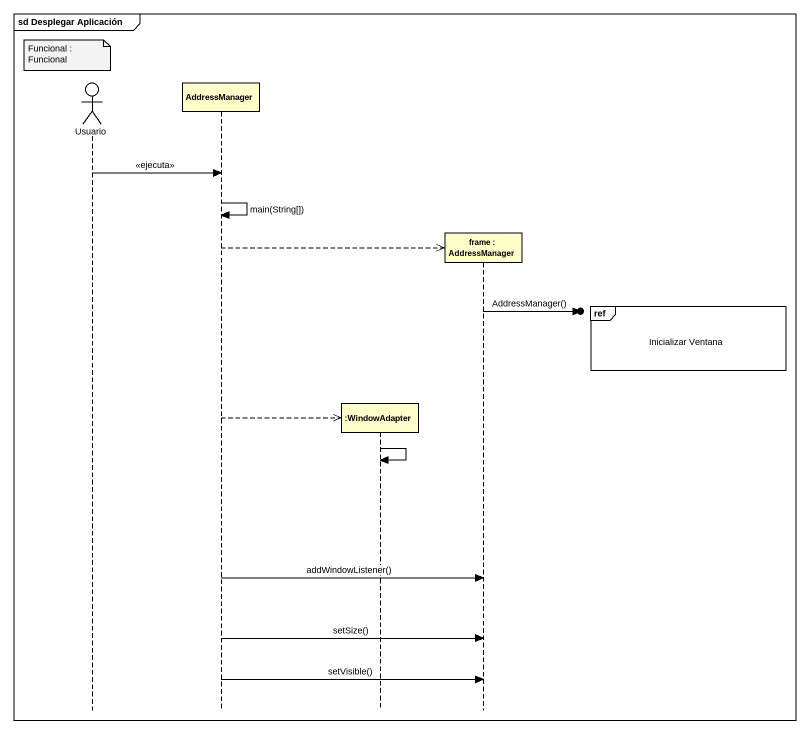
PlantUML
@startuml
mainframe sd Desplegar Aplicación
hide footbox
actor Usuario
participant AddressManager
participant ":WindowAdapter" as WindowAdapter
participant "frame : AddressManager" as frame_

note over Usuario : Funcional : Funcional
Usuario -> AddressManager : <<ejecuta>>
AddressManager -> AddressManager : main(String[])
AddressManager -->> frame_ **
ref over frame_ : Inicializar Ventana
frame_ ->o] : AddressManager()
AddressManager -->> WindowAdapter **
WindowAdapter -> WindowAdapter
AddressManager -> frame_ : addWindowListener()
AddressManager -> frame_ : setSize()
AddressManager -> frame_ : setVisible()
@enduml
